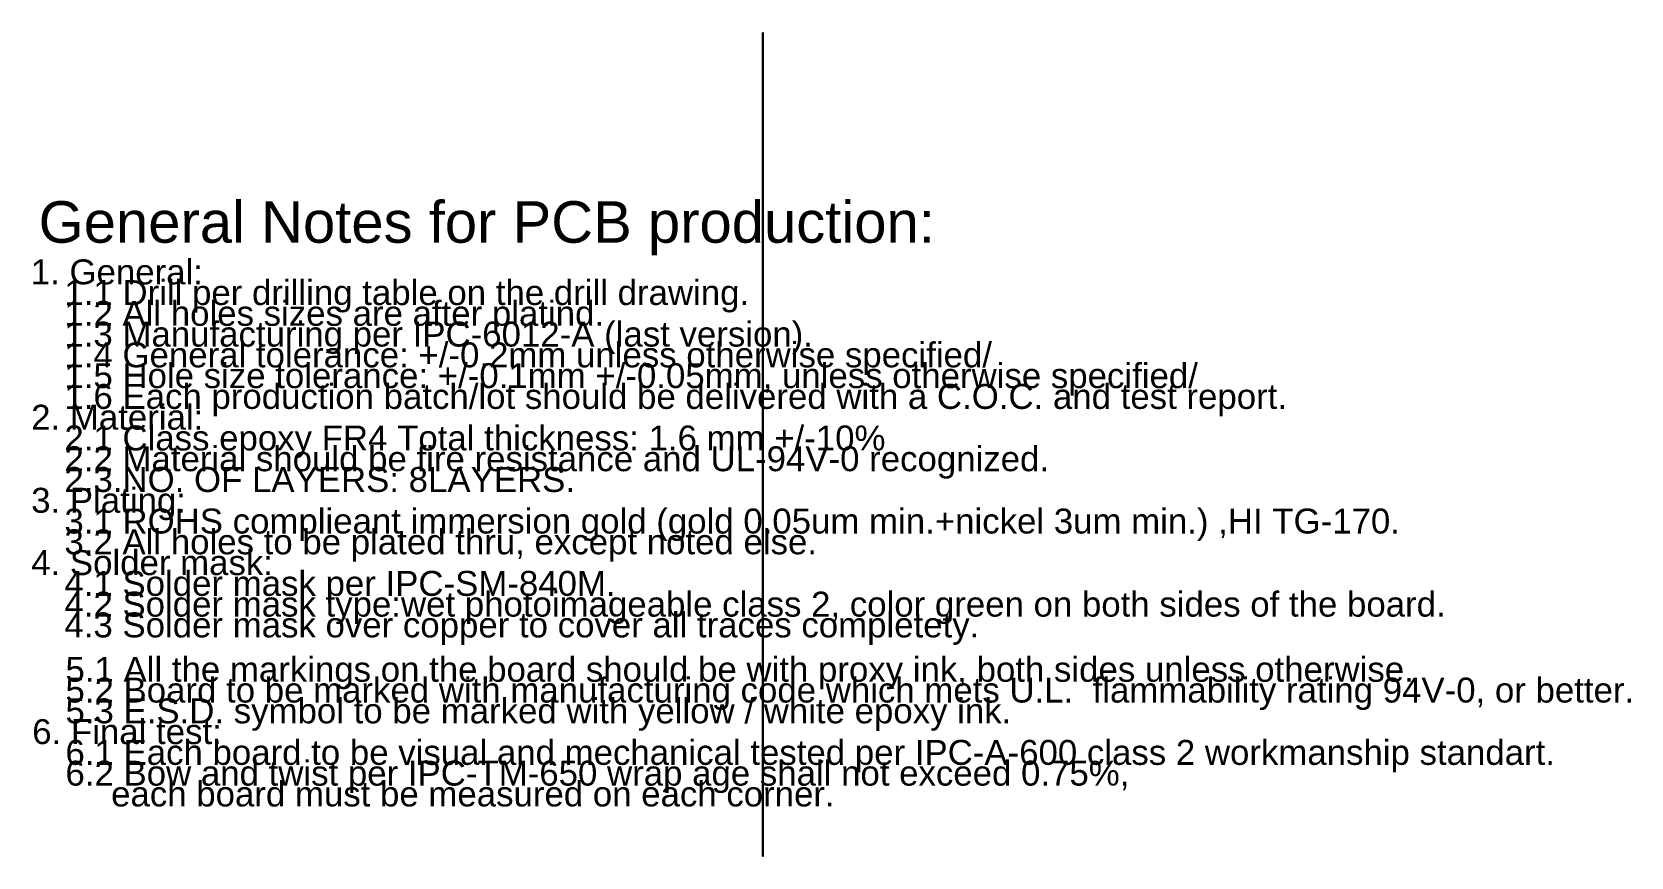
# Model space of a CAD drawing. Header units: inches. Extents: x -0.3 to 12.2, y -3.2 to 4.4.
# Drawn here: x 4.61 to 12.19, y 0.47 to 4.38 of the extents above; entities that cross this region are included whole.
import ezdxf

# ---------------------------------------------------------------- set-up
doc = ezdxf.new("R2010")
doc.units = ezdxf.units.IN
doc.header["$MEASUREMENT"] = 0
doc.layers.add('FAB', color=56, linetype='Continuous')
doc.layers.add('FAB_DWG_INFO', color=1, linetype='Continuous')
doc.styles.add('Arial', font='', dxfattribs={"height": 0.2})
doc.styles.get('Arial').set_extended_font_data('Arial')

msp = doc.modelspace()

# ---------------------------------------------------------------- linework, layer by layer
at = {"layer": 'FAB'}
msp.add_lwpolyline([(8.0793, 0.4739, 0.01, 0.01, 0), (8.0793, 4.3729, 0.01, 0.01, 0)], format="xyseb", dxfattribs=at)
for points in [[(8.0768, 4.3729, 0.005, 0.005, 1), (8.0818, 4.3729, 0.005, 0.005, 1)], [(8.0768, 0.4739, 0.005, 0.005, 1), (8.0818, 0.4739, 0.005, 0.005, 1)]]:
    msp.add_lwpolyline(points, format="xyseb", close=True, dxfattribs=at)

# ---------------------------------------------------------------- texts
at = {"layer": 'FAB_DWG_INFO', "style": 'Arial'}
for s, height, p in [('General Notes for PCB production:', 0.19685, (4.646, 3.3793)), ('1. General:', 0.11811, (4.6089, 3.1823)), ('1.1 Drill per drilling table on the drill drawing.', 0.11811, (4.7683, 3.0843)), ('1.2 All holes sizes are after platind.', 0.11811, (4.7683, 2.9858)), ('1.3 Manufacturing per IPC-6012-A (last version).', 0.11811, (4.7683, 2.8874)), ('1.4 General tolerance: +/-0.2mm unless otherwise specified/', 0.11811, (4.7683, 2.789)), ('1.5 Hole size tolerance: +/-0.1mm +/-0.05mm, unless otherwise specified/', 0.11811, (4.7683, 2.6906)), ('1.6 Each production batch/lot should be delivered with a C.O.C. and test report.', 0.11811, (4.7683, 2.5921)), ('2. Material:', 0.11811, (4.6108, 2.4937)), ('2.1 Class epoxy FR4 Total thickness: 1.6 mm +/-10%', 0.11811, (4.7683, 2.3953)), ('2.2 Material should be fire resistance and UL-94V-0 recognized.', 0.11811, (4.7683, 2.2969)), ('2.3.NO. OF LAYERS: 8LAYERS.', 0.11811, (4.7683, 2.1984)), ('3. Plating:', 0.11811, (4.6108, 2.1)), ('3.1 ROHS complieant immersion gold (gold 0.05um min.+nickel 3um min.) ,HI TG-170.', 0.11811, (4.7683, 2.0016)), ('3.2 All holes to be plated thru, except noted else.', 0.11811, (4.7683, 1.9032)), ('4. Solder mask:', 0.11811, (4.6108, 1.8047)), ('4.1 Solder mask per IPC-SM-840M.', 0.11811, (4.7683, 1.7063)), ('4.2 Solder mask type:wet photoimageable class 2, color green on both sides of the board.', 0.11811, (4.7683, 1.6079)), ('4.3 Solder mask over copper to cover all traces completety.', 0.11811, (4.7683, 1.5095)), ('5.1 All the markings on the board should be with proxy ink, both sides unless otherwise.', 0.11811, (4.7733, 1.2992)), ('5.2 Board to be marked with manufacturing code which mets U.L.  flammability rating 94V-0, or better.', 0.1181102, (4.7733, 1.2008)), ('5.3 E.S.D. symbol to be marked with yellow / white epoxy ink.', 0.11811, (4.7733, 1.1023)), ('6. Final test:', 0.11811, (4.6158, 1.0039)), ('6.1 Each board to be visual and mechanical tested per IPC-A-600 class 2 workmanship standart.', 0.11811, (4.7733, 0.9055)), ('6.2 Bow and twist per IPC-TM-650 wrap age shall not exceed 0.75%, ', 0.11811, (4.7733, 0.8071)), ('each board must be measured on each corner.', 0.11811, (4.9898, 0.7086))]:
    msp.add_text(s, height=height, dxfattribs=at).set_placement(p)

doc.saveas('drawing.dxf')
